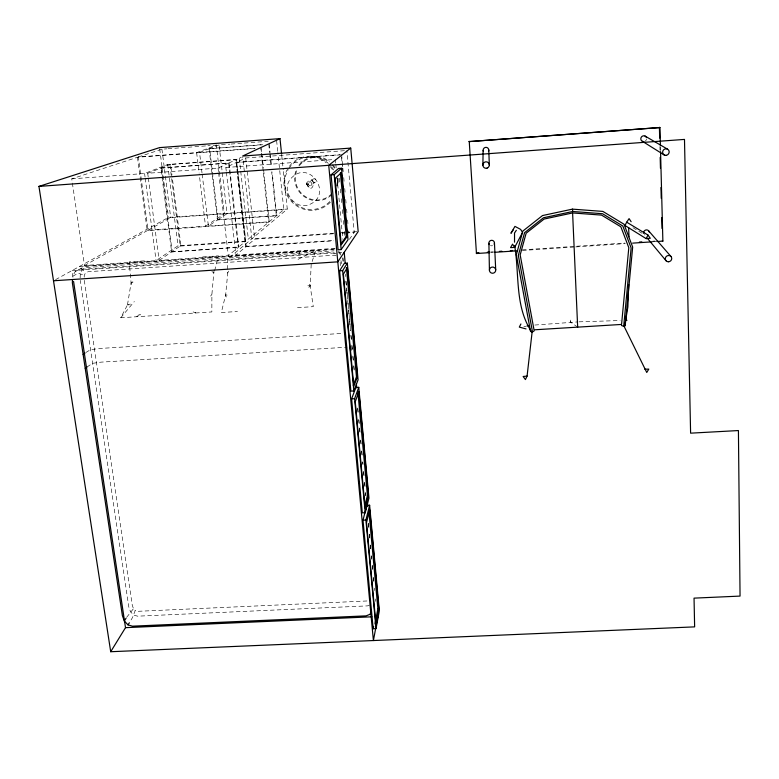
<?xml version="1.0" encoding="UTF-8"?>
<svg xmlns="http://www.w3.org/2000/svg" width="779" height="779" viewBox="0 0 779 779"><rect width="100%" height="100%" fill="white"/><g stroke="black" fill="none" stroke-linecap="round" stroke-linejoin="round"><path stroke-width="0.58" stroke-dasharray="3.9 2.92" d="M214.059 269.953L211.888 294.452L211.849 311.941L120.745 317.764L128.331 303.304M80.14 278.015L80.325 273.458L82.555 269.3L86.333 267.518L333.996 250.838M84.19 277.197L84.268 275.25L85.515 272.932L88.105 271.715L334.249 255.21L337.18 256.067M297.481 307.666L313.285 306.653L310.178 285.922L311.191 264.373L315.807 250.41L227.624 256.359L227.721 273.108L225.676 294.735L221.333 312.535L237.478 311.503M338.028 181.867L337.317 187.164A27.333 26.525 54.9 0 0 336.859 178.128M144.407 260.858L129.226 261.88L131.096 282.865L127.24 306.322M336.625 185.986L337.326 181.77M214.683 270.595L218.441 255.853L202.637 256.924M84.288 280.352L132.303 605.39L133.482 608.681L135.225 610.532L132.508 617.581L129.139 623.073M227.721 273.108L228.539 271.053M298.659 254.801L300.071 251.471L295.864 252.98M350.725 351.261L352.089 348.125L351.183 347.502M333.646 249.582L85.008 266.35L75.232 271.443L72.613 276.341L78.202 273.186L84.268 275.25M126.597 617.387L133.482 608.681M349.362 239.396L354.231 232.346L346.869 150.513M210.603 296.059L211.888 294.452M120.745 317.764L134.348 301.522M308.825 287.432L310.178 285.922L309.244 283.653M139.451 314.346L136.841 316.741L140.756 314.492M226.397 172.315L235.94 255.142L245.687 246.836L333.451 240.867M344.454 150.688L245.706 157.962L236.699 162.295L246.193 246.407L254.714 239.153L333.597 233.758M229.639 257.489L287.285 209.064L283.332 170.854M148.341 178.04L159.159 260.4L228.305 255.668L238.316 247.371L228.666 163.123L160.854 168.098L171.633 251.909L238.316 247.371M171.633 251.909L238.725 247.031L245.239 241.636L235.979 159.685L169.871 164.554L180.192 246.076L245.239 241.636M254.655 148.555L137.464 157.251L71.746 178.858L84.502 265.512L156.092 260.614L178.031 245.804L245.784 241.178L283.799 209.678L277.85 152.548M311.133 185.431A1.86 1.801 54.8 0 0 310.821 182.257A1.86 1.801 54.8 0 0 308.26 184.039A1.86 1.801 54.8 0 0 311.133 185.431L315.232 182.082M86.995 366.997L92.594 363.316L101.036 362.138L346.986 347.22M309.01 182.383L313.158 179.102M131.359 284.549L131.096 282.865L132.411 281.823M85.826 352.517L90.568 349.674L99.04 348.515L342.361 333.402M159.159 260.4L180.894 245.599L172.12 176.22M180.192 246.076L180.884 245.619M202.16 174.136L208.392 226.007L217.507 219.97L276.341 215.861L271.667 171.75M219.065 144.933L209.648 148.546L218.042 219.62L227.04 213.66L219.065 144.933L207.886 145.77M205.52 226.202L224.362 213.855L216.348 145.137L196.629 152.635L138.321 156.968L148.049 230.195L205.52 226.202L199.258 174.35M84.502 265.512L147.231 230.652L268.667 222.219L260.692 148.107M148.049 230.195L170.689 217.623L283.799 209.678M55.552 279.651L168.498 217.399L287.285 209.064M309.925 204.312C333.1 194.39 309.808 159.14 291.531 177.855C279.457 189.725 295.037 211.372 309.828 204.341M297.997 259.378L315.807 250.41M226.261 171.117L225.842 167.514L236.173 162.548L340.111 154.914M75.232 271.443L79.507 269.427L331.533 252.474L336.382 253.905M148.185 176.843L147.708 173.269L218.071 168.089L228.666 163.123M160.854 168.098L229.094 162.918L235.979 159.685M71.746 178.858L144.592 173.493L167.699 164.476L236.563 159.413L241.393 157.154M131.096 282.865L133.073 282.037M369.441 605.127L367.581 605.877L137.552 616.179L133.637 615.04L130.512 611.739L128.788 606.919L80.266 280.352M147.708 173.269L170.611 164.262L171.955 175.041M169.871 164.554L170.591 164.272M202.014 172.928L199.541 152.421L209.093 148.76L262.796 144.767M138.321 156.968L161.935 149.198L166.774 148.838M523.868 326.683L525.903 326.245M130.512 304.112L127.873 304.472L129.119 305.193M534.822 325.038L577.901 321.902M167.982 148.75L180.076 147.844M181.283 147.757L206.678 145.858M221.46 144.758L229.854 144.134M231.051 144.047L243.038 143.151M244.246 143.054L268.219 141.272M209.648 148.546L263.253 144.553M199.541 152.421L255.2 148.292M236.699 162.295L340.423 154.68M225.842 167.514L332.993 159.617M218.042 219.62L276.759 215.52L272.153 171.955M208.392 226.007L269.203 221.781L263.565 169.306M334.016 233.203L251.851 238.832L242.756 157.261M341.26 232.707L344.893 232.463M346.1 232.376L356.967 231.636M342.098 233.174L344.522 233.009M345.74 232.921L354.231 232.346M246.193 246.407L333.578 240.468M235.94 255.142L335.106 248.355M79.497 266.457L334.96 248.978M334.522 252.971L71.941 270.625L73.031 277.83M339.362 252.649L341.786 252.484M490.955 251.938L493.37 251.783M522.329 249.855L624.924 243.019M652.685 241.169L655.1 241.003M490.974 252.562L493.389 252.406M522.446 250.468L574.503 247.001M575.71 246.924L625.342 243.613M651.974 241.841L656.814 241.519M579.079 321.834L620.142 320.539M366.977 600.979L137.902 611.311L135.225 610.532M310.831 157.105L316.527 157.446M307.841 285.747L310.178 285.922M310.831 156.219L316.537 156.725M227.127 295.114L225.676 294.735L226.66 298.863M245.278 255.94L243.214 255.308L244.187 256.622M193.124 311.873L195.597 312.983L195.188 312.282M80.782 268.346L82.555 269.3L85.515 272.932M211.878 271.579L214.098 272.864M632.967 227.702L642.139 233.31M577.667 327.141L570.617 322.146L570.549 319.293L570.822 322.292M338.427 251.004L340.725 253.691M338.281 252.104L340.9 255.181M340.881 260.595L341.815 263.808M342.867 257.596L343.782 260.77M342.215 258.219L343.198 261.627M137.464 157.251L147.231 230.652M144.592 173.493L145.06 177.076M145.225 178.264L156.092 260.614M161.935 149.198L170.689 217.623M159.705 148.828L168.498 217.399M161.409 167.884L172.159 251.559M167.699 164.476L178.031 245.804M196.629 152.635L199.112 173.142M209.093 148.76L217.507 219.97M218.071 168.089L218.49 171.682M218.626 172.88L228.305 255.668M229.094 162.918L238.725 247.031M236.563 159.413L237.78 170.241M237.916 171.438L245.784 241.178M236.173 162.548L245.687 246.836M245.706 157.962L254.714 239.153M239.25 158.156L240.604 170.231M240.74 171.438L248.335 239.075M261.257 147.844L261.763 152.616M261.89 153.804L263.429 168.118M269.203 144.115L270.099 152.587M270.225 153.794L271.637 167.105M268.765 144.319L269.651 152.665M269.777 153.862L271.17 166.979M276.613 140.639L277.723 151.36M281.725 155.333L283.215 169.666M335.398 159.442L335.73 163.074M335.846 164.281L336.177 167.913M337.073 177.593L342.789 239.309M345.36 274.179L345.584 276.584M346.022 281.394L346.918 291.015M347.025 292.213L347.59 298.23M348.028 303.041L348.807 311.464M348.924 312.661L349.81 322.282M349.927 323.489L350.599 330.705M351.037 335.515L351.485 340.326M351.933 345.136L352.488 351.144M352.936 355.954L353.384 360.774M353.832 365.585L354.387 371.593M357.756 407.972L358.204 412.792M358.876 420.008L359.207 423.62M359.655 428.44L360.102 433.251M360.765 440.476L361.105 444.088M361.768 451.304L362.216 456.124M362.78 462.142L362.995 464.547M363.666 471.772L364.114 476.582M364.669 482.6L365.117 487.42M365.565 492.231L365.896 495.843M368.448 523.371L368.895 528.172M369.45 534.17L369.898 538.971M370.453 544.969L370.901 549.77M371.456 555.768L371.787 559.371M372.343 565.369L372.79 570.17M373.453 577.366L373.784 580.968M374.456 588.164L374.68 590.57M375.459 598.963L375.682 601.369M345.876 281.112L346.548 288.347M346.655 289.554L347.551 299.204M347.668 300.412L348.447 308.854M348.564 310.052L349.45 319.702M349.567 320.909L350.462 330.549M350.901 335.33L351.329 339.985M351.874 345.798L352.312 350.54M352.868 356.587L353.325 361.417M353.773 366.257L354.221 371.086M357.688 408.556L358.136 413.396M358.7 419.433L359.031 423.065M359.479 427.895L359.927 432.734M360.599 439.989L360.94 443.611M361.612 450.866L362.06 455.696M362.624 461.743L362.848 464.157M363.52 471.412L363.968 476.251M364.523 482.289L364.971 487.128M365.536 493.165L365.76 495.59M368.331 523.391L368.779 528.22M369.343 534.267L369.684 537.89M370.356 545.144L370.687 548.767M371.359 556.021L371.583 558.436M372.255 565.69L372.596 569.313M373.375 577.775L373.716 581.407M340.131 262.095L340.472 265.717M341.63 154.593L343.179 171.555M343.724 177.612L344.065 181.244M344.727 188.508L345.058 192.15M345.72 199.414L346.051 203.046M346.597 209.103L346.928 212.745M347.59 220.009L347.921 223.641M348.593 230.915L348.807 233.34M341.543 157.222L342.419 166.794M342.526 167.991L342.857 171.584M339.401 178.157L339.848 183.007M340.404 189.054L340.851 193.903M341.299 198.742L341.747 203.592M342.302 209.639L342.75 214.488M343.305 220.535L343.753 225.384M344.308 231.441L344.756 236.28M660.446 146.871L660.534 150.493M659.91 146.559L659.998 150.172M646.521 139.188A2.95 2.824 -47 0 1 645.265 141.057M644.876 235.054A2.863 2.746 -33.6 0 1 644.321 234.596M492.601 245.658A2.785 2.746 -16.7 0 1 490.478 245.56M331.63 194.867A22.211 21.578 56.1 0 1 303.956 196.444A22.211 21.578 56.1 0 1 296.536 169.189M298.824 165.265A22.211 21.578 56.1 0 1 329.361 161.389M332.721 164.603A22.211 21.578 56.1 0 1 335.369 168.439M338.154 178.41A22.211 21.578 56.1 0 1 337.034 186.327M330.423 202.15A27.333 26.525 54.9 0 1 294.842 204.614A27.333 26.525 54.9 0 1 287.509 169.072M289.379 166.287A27.333 26.525 54.9 0 1 328.387 163.444M331.513 166.813A27.333 26.525 54.9 0 1 334.045 170.65M329.79 201.547A26.447 25.658 54.9 0 1 295.358 203.932A26.447 25.658 54.9 0 1 288.269 169.54M288.824 168.615A26.447 25.658 54.9 0 1 326.119 162.665M330.13 166.492A26.447 25.658 54.9 0 1 333.285 171.059M331.903 193.572A21.491 20.877 56.1 0 1 304.813 196.201A21.491 20.877 56.1 0 1 297.179 169.501M299.389 165.713A21.491 20.877 56.1 0 1 328.933 161.964M332.195 165.07A21.491 20.877 56.1 0 1 334.756 168.78M337.453 178.43A21.491 20.877 56.1 0 1 336.956 183.961M306.293 183.377C313.995 199.258 317.257 170.085 306.293 183.377M306.838 184.233C308.046 187.817 310.568 187.729 309.37 186.561C307.783 183.269 305.777 183.377 306.838 184.233M307.179 183.601L306.546 183.883L307.228 183.581M312.428 180.338A1.811 1.762 55.6 0 0 314.911 182.257A1.811 1.762 55.6 0 0 315.252 179.17A1.811 1.762 55.6 0 0 312.428 180.338"/><path stroke-width="1.17" d="M514.529 242.181L514.539 232.96L516.341 230.311M628.682 284.53L627.884 306.926L625.06 323.947M482.873 165.275L483.136 150.415M72.486 279.573L72.359 282.796L122.381 615.576L124.328 621.019L128.019 624.894L132.449 626.18L366.101 615.868L370.307 614.183L371.427 612.489M489.757 252.639L476.446 253.526L476.466 252.902L478.881 252.747M621.467 325.486L623.687 326.333L631.126 247.936L622.801 225.998L602.527 213.719L572.76 211.489L543.469 217.769L524.588 232.648L518.337 255.415L532.505 331.932L534.209 330.851M527.081 376.101L523.128 376.481L525.416 379.577L527.081 376.101L532.047 332.643L530.343 329.78M659.949 127.542L469.182 141.593L659.949 127.542L660.407 145.663M529.954 329.809L530.041 329.293C514.948 304.355 519.398 273.322 514.637 245.687M376.189 625.683L373.404 640.542L328.728 165.314L350.735 148.088L358.174 231.548L337.804 261.841L53.508 280.781M376.608 623.395L377.893 616.54M376.023 628.614L379.334 610.843L369.616 505.23L366.782 505.376L362.995 520.197L373.17 628.731L376.023 628.614L365.916 520.051L369.616 505.23M378.808 608.594L375.926 623.911L366.51 522.68L369.704 509.748L378.808 608.594L377.883 608.633L374.981 623.95M373.17 628.731L373.628 626.365M370.307 614.183L370.726 612.099M624.846 324.96L624.407 326.976L646.755 372.479L648.8 369.11L644.778 369.197M365.234 512.718L368.954 498.102L358.759 387.338L355.857 387.514L351.611 398.858L362.303 512.864L365.234 512.718L354.601 398.682L358.759 387.338M358.837 391.827L368.389 495.473L365.147 508.054L355.253 401.75L358.837 391.827L357.873 391.886M364.465 506.954L367.435 495.522L357.98 393.083M353.88 390.951L358.077 379.84L347.337 263.156L344.357 263.351L339.595 270.81L350.881 391.126L353.88 390.951L342.672 270.605L347.337 263.156M347.395 267.587L357.454 376.793L353.812 386.326L343.373 274.15L347.395 267.587L346.402 267.655L356.48 376.851L353.218 385.323M520.908 323.986L519.311 327.102L526.039 328.913M626.686 222.181L624.992 225.501L646.161 238.627L650.299 238.296L647.992 235.063L626.686 222.181L629.072 218.617L631.136 221.733M646.161 238.627L647.992 235.063M514.637 247.41L512.553 244.148L510.557 247.634L514.637 247.41L522.563 232.434L520.615 229.386L514.948 226.387L510.946 233.291L513.332 229.727M110.706 651.721L38.95 186.405L684.488 139.412L690.603 433.163L738.424 430.553L740.05 596.091L694.04 598.136L694.634 626.871L110.706 651.721L125.507 627.66L73.567 281.443M128.019 624.894L129.139 623.073M124.328 621.019L126.032 618.292M341.153 249.582L348.028 239.718L341.494 168.254L338.514 168.468L331.056 174.866L338.076 249.786L341.153 249.582L334.181 174.642L341.494 168.254M347.23 236.417L341.26 244.801L335.087 178.401L341.397 172.704L347.23 236.417L346.246 236.485L340.9 243.944M85.232 368.438L86.995 366.997M83.149 354.591L84.93 353.208M281.608 154.145L280.002 138.623L242.62 156.063L350.735 148.088M623.687 326.333L625.186 325.7L632.675 247.079L624.008 224.216L602.868 211.411L572.438 209.132L542.505 215.559L522.836 231.081L516.331 254.791L530.567 331.523L532.505 331.932M38.95 186.405L159.549 147.62L280.002 138.623M572.604 212.949L544.122 219.045L526.146 233.213L520.177 254.908L534.014 329.829L621.564 324.434L628.809 247.703L620.863 226.806L601.554 215.111L572.604 212.949L577.667 327.141M526.916 326.031L528.951 325.593M341.397 172.704L340.404 172.772L346.246 236.485M331.056 174.866L334.181 174.642M487.333 252.182L489.748 252.026M499.397 251.383L501.812 251.218M510.264 250.653L512.679 250.497M639.403 242.055L641.818 241.889M494.607 252.318L517.607 250.789M632.606 243.136L651.974 241.841M656.814 241.519L662.871 241.12L660.563 151.701M339.595 270.81L342.672 270.605M356.48 376.851L357.454 376.793M351.611 398.858L354.601 398.682M367.435 495.522L368.389 495.473M362.995 520.197L365.916 520.051M125.507 627.66L371.826 616.802M645.031 136.062L667.418 149.091M642.383 141.311L664.37 155.06M662.335 240.526L662.871 241.12M648.566 230.759L670.953 256.466M647.427 238.335L666.094 260.799M624.972 317.53L626.91 320.451M572.438 209.132L572.76 211.489M368.866 511.005L377.883 608.633M344.211 252.318L345.214 263.214M356.402 384.213L356.743 387.845M367.26 501.588L367.707 506.428M469.231 141.291L476.446 253.526M494.451 242.834L495.717 269.894A3.155 3.106 -9.8 0 1 491.208 272.962A3.155 3.106 -9.8 0 1 490.789 267.596A3.155 3.106 -9.8 0 1 495.717 269.894M628.643 227.556L628.984 236.816M488.793 150.006L489.309 164.817M659.404 127.279L659.686 138.126M660.183 157.397L660.465 168.245M660.962 187.515L661.244 198.363M661.751 217.633L662.023 228.481M488.9 243.311L489.426 270.41M643.844 141.574A2.95 2.824 -47 0 1 640.844 139.198A2.95 2.824 -47 0 1 643.074 135.897A2.95 2.824 -47 0 1 646.453 137.688M483.272 151.145A2.863 2.824 -65.6 0 1 486.154 147.358A2.863 2.824 -65.6 0 1 488.501 151.457M643.668 233.33A2.863 2.746 -33.6 0 1 645.888 229.971A2.863 2.746 -33.6 0 1 649.219 232.025M489.387 244.645A2.785 2.746 -16.7 0 1 489.728 241.12A2.785 2.746 -16.7 0 1 493.292 240.818A2.785 2.746 -16.7 0 1 494.188 244.236M668.304 261.773A3.262 3.106 -30.7 0 0 671.42 257.128A3.262 3.106 -30.7 0 0 665.85 256.982A3.262 3.106 -30.7 0 0 668.304 261.773M666.026 155.352A3.369 3.213 -44.4 0 0 668.674 150.191A3.369 3.213 -44.4 0 0 662.978 150.698A3.369 3.213 -44.4 0 0 666.026 155.352M487.109 168.108A3.252 3.213 -60.8 0 0 488.219 162.587A3.252 3.213 -60.8 0 0 482.931 164.427A3.252 3.213 -60.8 0 0 487.109 168.108"/></g></svg>
